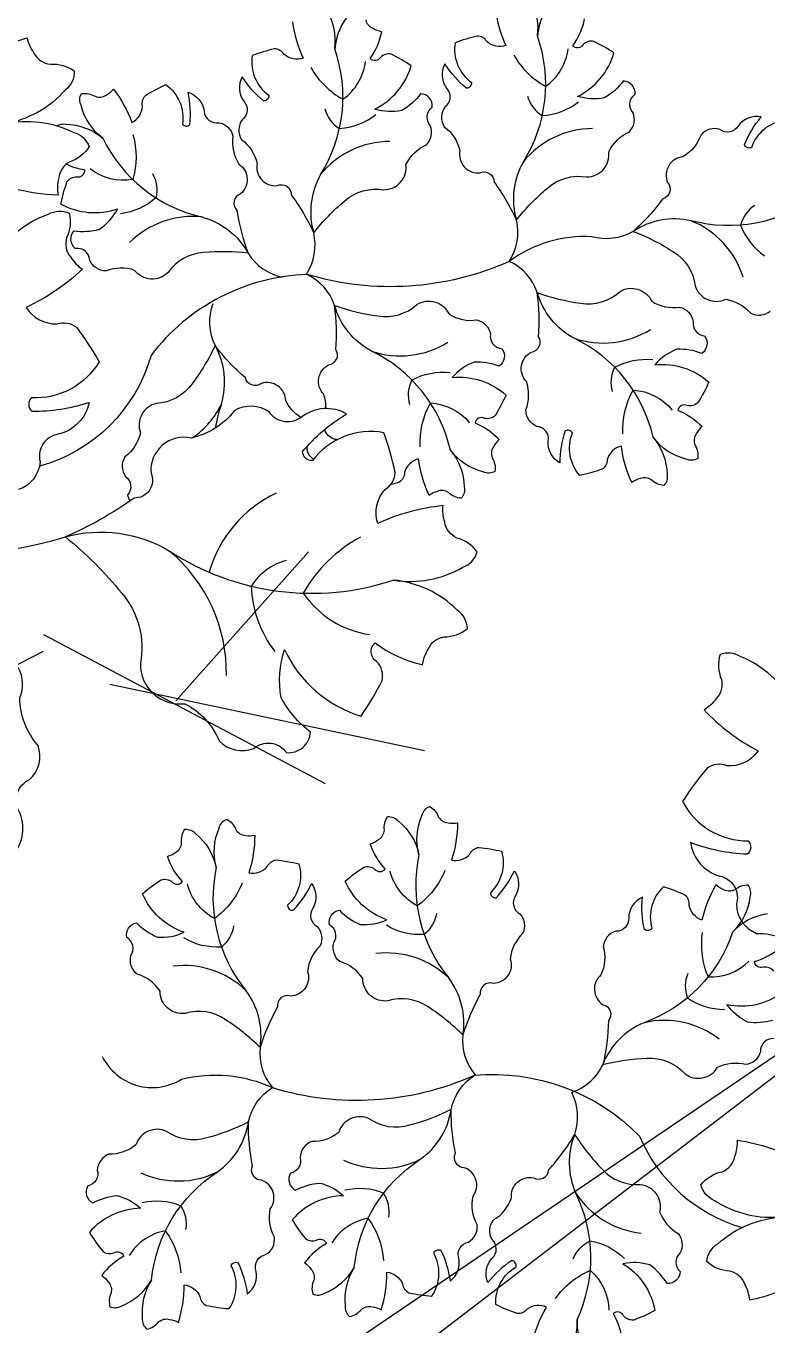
# Model space of a CAD drawing. Header units: millimetres. Extents: x 228.39 to 232.01, y 86.87 to 92.76.
# Drawn here: x 230.507 to 230.6875, y 91.3293 to 91.6456 of the extents above; entities that cross this region are included whole.
import ezdxf

# ---------------------------------------------------------------- set-up
doc = ezdxf.new("R2010")
doc.units = ezdxf.units.MM
for name, color, linetype in [('62', 62, 'Continuous'), ('63', 63, 'Continuous'), ('CauleArvore', 253, 'Continuous')]:
    doc.layers.add(name, color=color, linetype=linetype)

msp = doc.modelspace()

# ---------------------------------------------------------------- linework, layer by layer
at = {"layer": '62'}
for points in [[(230.6258263618002, 91.63861346096216, 0.1413864367129372), (230.6336067266244, 91.63091274931288, 0.210122964771746), (230.6390946389207, 91.64008198998602, 0.210122964771746)], [(230.5764417822841, 91.63549725136144, 0.1413864367129372), (230.5842221471083, 91.62779653971216, 0.210122964771746), (230.5897100594046, 91.6369657803853, 0.210122964771746)], [(230.6291919620062, 91.62854160440905, 0.1876286218963192), (230.6327743700771, 91.62378948754677, 0.1520058651265381), (230.6416112656953, 91.62715553852375)], [(230.57980738249, 91.62542539480833, 0.1876286218963192), (230.583389790561, 91.62067327794605, 0.1520058651265381), (230.5922266861792, 91.62403932892303)], [(230.5330799399113, 91.61917835897806, -0.1413864367129372), (230.5330444029765, 91.60823149760918, -0.210122964771746), (230.5226753065263, 91.61081490518416, -0.210122964771746)], [(230.5257351546439, 91.618325155693, 0.2279428046577942), (230.5498830292655, 91.59912363335306, -0.2043996860364329), (230.5611380945704, 91.59029536984225, 0.2049975904848279), (230.569491727782, 91.58443933652494, 0.2049975904848279)], [(230.5378400130208, 91.60968566372513, -0.1876286218963192), (230.5386783112191, 91.60379384580614, -0.1520058651265381), (230.5300568861276, 91.59990899667926)], [(230.6993083784269, 91.60397137163415, -0.2279428046577928), (230.6690012382495, 91.59820114086038, 0.2043996860364349), (230.6549318389085, 91.59561913895968, -0.2049975904848281), (230.6448132089782, 91.59431927651225, 0.1730102318134612), (230.6247390735394, 91.58830008519409, 0.1730102318134612)], [(230.6845744329138, 91.6019516519988, 0.1876286218963192), (230.6810925322233, 91.59712540813416, 0.1520058651265381), (230.6869186383656, 91.58967708546626)], [(230.6247390735394, 91.58830008519409, -0.1802530025354734), (230.5755257721368, 91.58514274693222, 0.2251438523393833), (230.5374836748069, 91.56542893641748, -0.2626849896690132), (230.510296126307, 91.53842882202437, -0.09065442908466861)], [(230.6597870435737, 91.545468715499, 0.2279428046577942), (230.6405574697483, 91.56959425796767, -0.2043996860364329), (230.6315675696645, 91.5807206422912, 0.2049975904848279), (230.6247390735394, 91.58830008519409, 0.2049975904848279)], [(230.6104024640575, 91.54235250589828, 0.2279428046577942), (230.5911728902322, 91.56647804836695, -0.2043996860364329), (230.5821829901483, 91.57760443269048, 0.2049975904848279), (230.5753544940233, 91.58518387559337, 0.2049975904848279)], [(230.6499266605072, 91.55660160656873, -0.1876286218963192), (230.6504303019501, 91.56253141327358, -0.1520058651265381), (230.6597031276766, 91.5643849845275)], [(230.6005420809911, 91.55348539696801, -0.1876286218963192), (230.601045722434, 91.55941520367286, -0.1520058651265381), (230.6103185481604, 91.56126877492679)], [(230.6524378975885, 91.54628350366683, -0.1413864367129372), (230.6549261935074, 91.55694387045803, -0.210122964771746), (230.6644524083251, 91.55210203329216, -0.210122964771746)], [(230.6030533180724, 91.54316729406611, -0.1413864367129372), (230.6055416139913, 91.55382766085732, -0.210122964771746), (230.615067828809, 91.54898582369144, -0.210122964771746)], [(230.5166386335173, 91.52123681106147, -0.2043996860364353), (230.5419480245565, 91.51778642405719, 0.2279428046577944), (230.5965833706011, 91.51070730856094, 0.2279428046577944)], [(230.5704593947867, 91.51548164850665, 0.1876286218963192), (230.5618650869882, 91.50923085789894, 0.152005865126538), (230.5676045774769, 91.49334999462666)], [(230.6090693414805, 91.43998941481959, -0.1413864367129372), (230.6023102005444, 91.43137843052571, -0.210122964771746), (230.5957215093789, 91.43979159310706, -0.210122964771746)], [(230.5596817190929, 91.43692180807044, -0.1413864367129372), (230.5529225781569, 91.42831082377657, -0.210122964771746), (230.5463338869914, 91.4367239863579, -0.210122964771746)], [(230.6069862325394, 91.42957643175458, -0.1876286218963192), (230.6040245051045, 91.42441460718753, -0.1520058651265381), (230.5948367834012, 91.42665219366594)], [(230.5575986101519, 91.42650882500543, -0.1876286218963192), (230.5546368827169, 91.42134700043837, -0.1520058651265381), (230.5454491610136, 91.42358458691679)], [(230.6791548875742, 91.4249907109807, -0.2279428046577942), (230.6575904812392, 91.40292728676026, 0.2043996860364329), (230.6475244061753, 91.39276417382959, -0.2049975904848279), (230.6399663961098, 91.38591196266107, -0.2049975904848279)], [(230.6717610393746, 91.42492117486286, 0.1413864367129372), (230.6731616441809, 91.4140642258034, 0.210122964771746), (230.6831275571541, 91.41792074424686, 0.210122964771746)], [(230.6682221106589, 91.41490890525414, 0.1876286218963192), (230.6681252143773, 91.40895853775538, 0.1520058651265381), (230.6771638550915, 91.40617932970527)], [(230.5256053294877, 91.3947159960006, 0.442149186598303), (230.5448970748843, 91.3891601697363, -0.1709273865300307), (230.5670358441011, 91.38713692258995, 0.1802530025354734), (230.6162586555872, 91.39014235920367, -0.2251438523393833), (230.6564624978818, 91.37532728043162, 0.2256520569911392), (230.6814836179143, 91.35308005105597, 0.09065442908466861)], [(230.5869913081056, 91.3433362619677, -0.2279428046577942), (230.6030616712793, 91.36967182226888, 0.2043996860364329), (230.6105936362397, 91.38183258850577, -0.2049975904848279), (230.6164234664886, 91.3902045293391, -0.2049975904848279)], [(230.537603685718, 91.34026865521855, -0.2279428046577942), (230.5536740488917, 91.36660421551973, 0.2043996860364329), (230.5612060138521, 91.37876498175662, -0.2049975904848279), (230.5670358441011, 91.38713692258995, -0.2049975904848279)], [(230.5953861472177, 91.35561205497952, 0.1876286218963192), (230.5941468444213, 91.3614327414372, 0.1520058651265381), (230.5847152403944, 91.36211528727816)], [(230.5459985248301, 91.35254444823036, 0.1876286218963192), (230.5447592220338, 91.35836513468804, 0.1520058651265381), (230.5353276180068, 91.359047680529)], [(230.59418144303, 91.34506130870292, 0.1413864367129372), (230.5903829649088, 91.35532808037985, 0.210122964771746), (230.5815350340538, 91.34933589584664, 0.210122964771746)], [(230.5447938206424, 91.34199370195377, 0.1413864367129372), (230.5409953425212, 91.3522604736307, 0.210122964771746), (230.5321474116663, 91.34626828909748, 0.210122964771746)], [(230.6403385721185, 91.3454265385007, -0.1876286218963192), (230.6443819293316, 91.34979317618965, -0.1520058651265381), (230.652834341412, 91.34555315810371)], [(230.6359744672316, 91.3357454152338, -0.1413864367129372), (230.6444917227706, 91.34262228914473, -0.210122964771746), (230.6490270207779, 91.33294637947799, -0.210122964771746)]]:
    msp.add_lwpolyline(points, format="xyb", dxfattribs=at)
for centre, radius, start, end in [((230.5980159109803, 91.63146129164477), 0.03559504258891227, 327.917719804394, 19.28079057527238), ((230.5486313314641, 91.62834508204405), 0.03559504258891227, 327.917719804394, 19.28079057527238), ((230.6450388300995, 91.59897170625983), 0.02165418735251583, 90.01600102915677, 141.1485100938255), ((230.5956542505833, 91.59585549665911), 0.02165418735251583, 90.01600102915677, 141.1485100938255), ((230.5945933438203, 91.60035756419245), 0.01822652723244424, 150.1145442863874, 196.3230004717689), ((230.6439779233364, 91.60347377379317), 0.01822652723244424, 150.1145442863874, 196.3230004717689), ((230.547604623709, 91.577589643987), 0.02165418735251583, 83.96028596669156, 135.092795031362), ((230.6138701122552, 91.59536659419086), 0.01296417636406003, 326.9698917134426, 13.30986666352196), ((230.661004817273, 91.57807749602493), 0.02165418735251583, 17.19637734170586, 68.32888640637657), ((230.5644855327391, 91.59225038459016), 0.01296417636406003, 326.9698917134426, 13.30986666352196), ((230.5647071152114, 91.57353793211516), 0.01296417636406003, 159.9223847756048, 206.262359725683), ((230.6476045987299, 91.59006965303135), 0.02165418735251583, 251.0077929045287, 302.140301969199), ((230.5982200192138, 91.58695344343064), 0.02165418735251583, 251.0077929045287, 302.140301969199), ((230.5371825279638, 91.55888857219571), 0.01822652723244424, 343.0670373485498, 29.2754935339308), ((230.5351395073845, 91.56303829533677), 0.02165418735251583, 305.4219098812204, 334.101003155987), ((230.5882483026354, 91.5419152286092), 0.03559504258891227, 160.8702128665557, 170.6487373789969), ((230.4862965069189, 91.62172157627464), 0.1049658643867444, 227.0304562442677, 286.8020835885392), ((230.5810505957097, 91.50426758693537), 0.03055347511947142, 115.3011106397776, 164.1678200306802), ((230.6052150912637, 91.49011655992773), 0.03525592437372765, 118.2178321216569, 150.4078539412012), ((230.5171788042142, 91.48809274168113), 0.03866819170092113, 359.0340486382894, 50.16655770295989), ((230.5941218427889, 91.52091440876858), 0.02370610377805731, 214.3839131457492, 261.8500201023937), ((230.6375546838921, 91.43636174773972), 0.03559504258891227, 167.8840744680207, 219.247145238899), ((230.5881670615046, 91.43329414099058), 0.03559504258891227, 167.8840744680207, 219.247145238899), ((230.5949512071144, 91.3982609361024), 0.02165418735251583, 46.01635494946892, 97.14886401413742), ((230.5455635847268, 91.39519332935326), 0.02165418735251583, 46.01635494946892, 97.14886401413742), ((230.5954423100666, 91.40286017007395), 0.01822652723244424, 350.8418645715245, 37.05032075690503), ((230.5460546876791, 91.3997925633248), 0.01822652723244424, 350.8418645715245, 37.05032075690503), ((230.6625369186243, 91.38184562204675), 0.02165418735251583, 52.07207001193242, 103.2045790766025), ((230.6263261869977, 91.39857148788556), 0.01296417636406003, 173.8549983797717, 220.1949733298514), ((230.5769385646101, 91.39550388113642), 0.01296417636406003, 173.8549983797717, 220.1949733298514), ((230.6284402421367, 91.37997751716144), 0.01296417636406003, 340.90250531761, 27.24248026768961), ((230.6575770389628, 91.36887554797023), 0.01822652723244424, 157.8893715093624, 204.0978276947425), ((230.5935157806467, 91.3891083806558), 0.02165418735251583, 245.0245630740939, 296.1570721387649), ((230.5441281582591, 91.38604077390664), 0.02165418735251583, 245.0245630740939, 296.1570721387649), ((230.6090270152492, 91.34566557311615), 0.03559504258891227, 334.9315814058618, 26.29465217672758), ((230.6590865328621, 91.37324768284952), 0.02165418735251583, 213.0638618873061, 264.1963709519746)]:
    msp.add_arc(centre, radius, start, end, dxfattribs=at)
at = {"layer": '63'}
for points in [[(230.6355581062532, 91.65195823484443, 0.172045804718615), (230.6316144884744, 91.64321470167232, 0.1720458047186181), (230.6297062331699, 91.65261470460902, 0.2361518438993874)], [(230.5861735267371, 91.64884202524372, 0.172045804718615), (230.5822299089583, 91.64009849207162, 0.1720458047186181), (230.5803216536538, 91.6494984950083, 0.2361518438993874)], [(230.6213470018638, 91.64978955136775, 0.08115707204633878), (230.6239254851612, 91.64090296373448, -0.2683901017028241), (230.6192694407444, 91.64183658811446, 0.2633611240475965), (230.6169314684333, 91.64317211319815, 0.03433418913963283), (230.6115406319061, 91.64153549992356, 0.2816703646801006), (230.61552026454, 91.63186959687556, -0.447648090788793), (230.6143010870825, 91.63049447067115, -0.08047336285184804), (230.6090629133745, 91.63638799485152, 0.299054732626132), (230.6095498513231, 91.63033945715574, -0.4445358973400594), (230.6090316289821, 91.62586933998304, 0.3028472262875131), (230.6089067422197, 91.6210743161207, -0.1775881189196616), (230.612719403392, 91.6152772539572, 0.5077713489282268), (230.6175873623354, 91.60987123144443, -0.5541101838924969), (230.6210359174209, 91.60761763320802, -0.05360560279891149), (230.6264860610212, 91.59835117213963, -0.05303807838268959), (230.634042734754, 91.60615851367636, -0.2299676780149515), (230.6435944113018, 91.60885968212195, 0.453009155801419), (230.6489564186529, 91.61500291952103, -0.1775881189196565), (230.6539587881548, 91.6198111015381, 0.3028472262875298), (230.6548994575276, 91.62451460998126, -0.4445358973400413), (230.6553845774046, 91.62898844062595, 0.4200628682774436), (230.6525424870593, 91.63224196548552, -0.1027662192553072), (230.6479253907955, 91.62814239589258, -0.1249756271620583), (230.641351708006, 91.62848578305511, 0.2129696122085104), (230.650234529066, 91.63907959873775, 0.03433418913963267), (230.6453403200649, 91.64187000009362, 0.263361124047625), (230.6427645439079, 91.64108570489037, -0.4961733732722903), (230.6402100790141, 91.64081583058709, 0.105188829234163), (230.6430835770309, 91.64735111769365, -0.1018354407082667)], [(230.497209704499, 91.6459582759215, -0.263361124047625), (230.4961959091528, 91.64125827400346, 0.4961733732722903), (230.4960943910872, 91.6366724668528, -0.105188829234163), (230.5072982143532, 91.64275494701644, 0.1018354407082667), (230.5089440283284, 91.63904311126507, 0.2548810045278109), (230.5129618807444, 91.63633745700305, -0.1744881383592944), (230.5187766355756, 91.63467401993731, -0.2361518438993939), (230.5166125630414, 91.6300460779134, -0.172045804718615), (230.5016377193517, 91.62173186322433, -0.1720458047186181), (230.5186484077068, 91.61972971659846, -0.2361518438993874), (230.5224083465141, 91.61627082696805, -0.174488138359288), (230.5176614310644, 91.61252313563445, 0.2548810045278096), (230.5149726346797, 91.60849398224643, 0.1018354407082642), (230.514860287209, 91.60443518854241, -0.05521114289692754), (230.5037024635487, 91.60609445867149, 0.2683901017028241)], [(230.5719624223477, 91.64667334176703, 0.08115707204633878), (230.5745409056451, 91.63778675413376, -0.2683901017028241), (230.5698848612283, 91.63872037851374, 0.2633611240475965), (230.5675468889171, 91.64005590359743, 0.03433418913963283), (230.56215605239, 91.63841929032284, 0.2816703646801006), (230.5661356850238, 91.62875338727484, -0.447648090788793), (230.5649165075663, 91.62737826107045, -0.08047336285184804), (230.5596783338583, 91.6332717852508, 0.299054732626132), (230.5601652718069, 91.62722324755502, -0.4445358973400594), (230.559647049466, 91.62275313038234, 0.3028472262875131), (230.5595221627036, 91.61795810651999, -0.1775881189196616), (230.5633348238759, 91.61216104435648, 0.5077713489282268), (230.5682027828192, 91.60675502184371, -0.5541101838924969), (230.5716513379048, 91.60450142360732, -0.05360560279891149), (230.5771014815051, 91.59523496253891, -0.05303807838268959), (230.5846581552378, 91.60304230407564, -0.2299676780149515), (230.5942098317856, 91.60574347252123, 0.453009155801419), (230.5995718391368, 91.61188670992033, -0.1775881189196565), (230.6045742086387, 91.6166948919374, 0.3028472262875298), (230.6055148780115, 91.62139840038054, -0.4445358973400413), (230.6059999978884, 91.62587223102524, 0.4200628682774436), (230.6031579075432, 91.6291257558848, -0.1027662192553072), (230.5985408112793, 91.62502618629186, -0.1249756271620583), (230.5919671284898, 91.62536957345439, 0.2129696122085104), (230.6008499495498, 91.63596338913703, 0.03433418913963267), (230.5959557405487, 91.6387537904929, 0.263361124047625), (230.5933799643917, 91.63796949528967, -0.4961733732722903), (230.590825499498, 91.63769962098637, 0.105188829234163), (230.5936989975147, 91.64423490809294, -0.1018354407082667), (230.5915510232355, 91.64498079709685, -0.2548810045278109), (230.5898542754006, 91.64709722428738, 0.1744881383592944)], [(230.5145305385855, 91.62133436212618, -0.1823380578218932), (230.5167575555546, 91.62170216740583, -0.172045804718615), (230.5257351546439, 91.618325155693, -0.1720458047186181), (230.520422515172, 91.62631122827958, -0.2361518438993874), (230.5205356259135, 91.6291699863198, -0.174488138359288), (230.5238561255659, 91.62850270284343, 0.2548810045278096), (230.5265505906468, 91.62881587243939, 0.1018354407082642), (230.5283236245281, 91.63023942249696, -0.08115707204633878), (230.5327995138582, 91.6221408775299, 0.2683901017028241), (230.5354241523792, 91.62609836116573, -0.2633611240475965), (230.5361280559707, 91.62869725737578, -0.03433418913963283), (230.541092163669, 91.63136132498619, -0.2816703646801006), (230.545131278494, 91.62172012645777, 0.447648090788793), (230.5469659342893, 91.6216133375819, 0.08047336285184804)], [(230.5469659342893, 91.6216133375819, 0.08047336285184804), (230.5464875859586, 91.62948374252281, -0.299054732626132), (230.5504289988724, 91.62486993920388, 0.4445358973400594), (230.5539615873742, 91.62208223039389, -0.3028472262875131), (230.5574467538075, 91.6187865566424, 0.1775881189196616), (230.5588628375405, 91.61199413278905, -0.5077713489282268), (230.5592571000103, 91.60473006638055, 0.5541101838924969), (230.5584197956582, 91.60069643791337, 0.05360560279891149), (230.5611380945704, 91.59029536984225, 0.05303807838268959), (230.5502737782041, 91.59045198933966, 0.2299676780149515), (230.5416189221388, 91.58559150558447, -0.453009155801419), (230.5334824512747, 91.586128469693, 0.1775881189196565), (230.5265456170081, 91.58597798613822, -0.3028472262875298), (230.5225495354744, 91.58863113199175, 0.4445358973400413), (230.5190376786584, 91.59144491301312, -0.4200628682774436), (230.5187385665352, 91.59575460366096, 0.1027662192553072), (230.5249014740829, 91.59613225338694, 0.1249756271620583), (230.5292976629568, 91.60103171698465, -0.2129696122085104), (230.515523328537, 91.60221541964702, -0.03433418913963267), (230.5170006244691, 91.60765207470338, -0.263361124047625), (230.519374144029, 91.60892335227969, 0.4961733732722903), (230.5213681823336, 91.61054259107392, -0.07000139340616839), (230.5168007552164, 91.61195256187187, 0.1018354407082667)], [(230.6917746705038, 91.62265352035871, 0.2816703646801006), (230.6837155713337, 91.61599633790665, -0.447648090788793), (230.6820416821546, 91.61675492921106, -0.08047336285184804), (230.6861249786313, 91.62350020762953, 0.299054732626132), (230.6804901613407, 91.6212483748372, -0.4445358973400594), (230.6760664296926, 91.6204230868643, 0.3028472262875131), (230.6714484726243, 91.61912604289465, -0.1775881189196616), (230.6670362648822, 91.6137711630843, 0.5077713489282268), (230.6633093631941, 91.60752357895205, -0.5541101838924969), (230.6621749585838, 91.60356323005713, -0.05360560279891149), (230.6549318389085, 91.59561913895968, -0.05303807838268959), (230.6646229103538, 91.59070578633472, -0.2299676780149515), (230.6700249338987, 91.58237818299006, 0.453009155801419), (230.6774778917975, 91.57907002532536, -0.1775881189196565), (230.6835491349045, 91.57571110852408, 0.3028472262875298), (230.6883206265719, 91.57620173853904, -0.4445358973400413)], [(230.4991389663235, 91.58904714201371, -0.1720458047186181), (230.5124681804423, 91.59980372885185, -0.2361518438993757), (230.5175700789471, 91.60007147678606, -0.1744881383592802), (230.5169281479922, 91.59405763265207, 0.2548810045278265), (230.5179269467635, 91.5893177904567, 0.1018354407082649), (230.5207490584283, 91.58639852444671, -0.08115707204633917), (230.5070826106195, 91.57711137127109, 0.2683901017028146), (230.5145501526035, 91.57309341245646, -0.263361124047613), (230.519286872168, 91.57226801146251, -0.034334189139631), (230.5248382123359, 91.56387794888842, -0.2816703646801013), (230.5083570328909, 91.55511443586937, 0.4476480907887236), (230.5084680545876, 91.55183459816323, 0.08047336285184782), (230.5223844860121, 91.55397604108673, -0.2990547326261498), (230.5148268259045, 91.54621082374899, 0.4445358973400735), (230.5104492120848, 91.53947207001585, -0.302847226287535), (230.5051605743085, 91.53273432700881, 0.1775881189196651)], [(230.5800816482281, 91.55247486417116, 0.08789902130899625), (230.579536728637, 91.55594778456602, -0.5077713489282268), (230.5807806878707, 91.56311539707696, 0.5541101838924969), (230.58250079795, 91.56685871893117, 0.05360560279891149), (230.5821829901483, 91.57760443269048, 0.05303807838268959), (230.5927357723735, 91.57501663689435, 0.2299676780149515), (230.6022598602108, 91.57781352565028, -0.453009155801419), (230.6100689519457, 91.57546649031785, 0.1775881189196565), (230.6168630169722, 91.57405830163796, -0.3028472262875298), (230.6201627389285, 91.57057696776218, 0.4445358973400413), (230.6229545514, 91.5670476214974, -0.4200628682774436), (230.6222800656713, 91.56278054163592, 0.1027662192553072), (230.6161893180403, 91.56379387378902, 0.1249756271620583), (230.6108068038631, 91.56000444622109, -0.2129696122085104), (230.6239653487861, 91.55576343971175, -0.03433418913963267), (230.6213070522183, 91.55079623920939, -0.263361124047625), (230.6187089758341, 91.55008931567825, 0.4961733732722903), (230.6164027321808, 91.54895822627219, -0.105188829234163), (230.6223137145177, 91.54495482069314, 0.1018354407082667), (230.6208922260263, 91.5431801335716, 0.2548810045278109), (230.6205821881261, 91.5404853063474, -0.1744881383592944), (230.6212533302081, 91.53716558444859, -0.2361518438993939), (230.6183947055548, 91.53704915135935, -0.172045804718615), (230.6104024640575, 91.54235250589828, -0.1720458047186181), (230.6137899071785, 91.53337883760604, -0.2361518438993874), (230.6130389035786, 91.53061817008434, -0.174488138359288), (230.6099524568648, 91.53201274237092, 0.2548810045278096), (230.6072563542872, 91.53231148667506, 0.1018354407082642), (230.605209354151, 91.53132157033889, -0.08115707204633878), (230.6026625810145, 91.54021729754189, 0.2683901017028241), (230.5992176805894, 91.53694880168688, -0.2633611240475965), (230.5979491623557, 91.53457380626209, -0.01359188383691224), (230.5958217127992, 91.53389714532038, -0.2816703646801006)], [(230.5740025358831, 91.55028335079271, -0.140065914486193), (230.5702913822446, 91.55439179765096, 0.5077713489282268), (230.5643355599251, 91.55856915138041, -0.5541101838924969), (230.5604696205777, 91.55999243987965, -0.05360560279891149), (230.5530811359914, 91.56780151546596, -0.05303807838268959), (230.5474666939323, 91.55849904589384, -0.2299676780149515), (230.538763496072, 91.55372566314679, 0.453009155801419), (230.5349148824289, 91.54653687593327, -0.1775881189196565), (230.5311175126793, 91.54072978561817, 0.3028472262875298), (230.5312550363135, 91.53593510754827, -0.4445358973400413), (230.5317850378673, 91.53146637167721, 0.132420092724567), (230.5324155701449, 91.53002359237671, -0.1027662192553072)], [(230.5828397044068, 91.54486610415066, 0.06645151050785239), (230.5820520953866, 91.5450177847219, -0.1966975875028096), (230.5797330782907, 91.54732952304472, 0.1775881189196616)], [(230.5770858498096, 91.54013255148962, 0.01988486331478412), (230.576756377571, 91.54042326655636, -0.2768544380593153), (230.5755220972879, 91.54328600764649, 0.3028472262875131)], [(230.4969640638877, 91.45605232294594, -0.08047336285184804), (230.5038618135323, 91.44377739356818, 0.299054732626132), (230.5053126972041, 91.45451572505749, -0.4445358973400594), (230.5079169984291, 91.46211782475172, 0.3028472262875131), (230.5099586039453, 91.47043640138915, -0.1775881189196616), (230.5055113168605, 91.48200085868206, 0.5077713489282268), (230.4990740826969, 91.49328441860318, -0.5541101838924969), (230.4939143667833, 91.49852796675468, -0.05360560279891149), (230.4879296270171, 91.516768417174, -0.05303807838268959), (230.4717757904311, 91.50602068703502, -0.2180849490682808), (230.4549397755798, 91.50460995509498, 0.453009155801419)], [(230.7218546645676, 91.4943143934638, 0.02359304653415248), (230.7150081581923, 91.49332689685292, 0.2633611240475967), (230.7121550661973, 91.48945679800393, -0.4961733732722993), (230.7087839411714, 91.48634625959383, 0.1051888292341508), (230.7059308439381, 91.49877131721529, -0.1018354407082692), (230.7020587886454, 91.49754918134055, -0.2548810045278139), (230.6973715627146, 91.49877131721529, 0.1744881383592873), (230.6922767514648, 91.50203035003922, 0.2361518438993992), (230.6902388248696, 91.49734549011578, 0.1720458047186156), (230.6939139149106, 91.48061629938161, 0.1720458047186174), (230.681156813344, 91.49204558059476, 0.2361518438993921), (230.6760754954645, 91.49257592568773, 0.1744881383592826)], [(230.6760754954645, 91.49257592568773, 0.1744881383592826), (230.6764066183373, 91.48653698917026, -0.2548810045278165), (230.675164854498, 91.48185492492573, -0.1018354407082663), (230.672196034009, 91.47908499113777, 0.08115707204633889), (230.6853656560023, 91.46910580948939, -0.268390101702822), (230.6777009524677, 91.46547806969092, 0.2633611240476109), (230.6729279870301, 91.4648978973328, 0.034334189139633), (230.6669515992955, 91.45680510317369, 0.2816703646800977), (230.6829592004527, 91.44720379380863, -0.4476480907887908), (230.6826792827263, 91.44393403735559, -0.0804733628518486), (230.6688917178227, 91.44678989019116, 0.2990547326261485), (230.6760391121091, 91.43864546992212, -0.4445358973400563), (230.6800635908155, 91.43169004931853, 0.3028472262875256), (230.6849979347469, 91.42468868371436, -0.1775881189196615), (230.6966407919012, 91.42045088803977, 0.5077713489282397), (230.7093782239194, 91.41789852957162, -0.5541101838924329), (230.7167209389964, 91.41834797459121, -0.0536056027989116), (230.7344088890821, 91.4108869047395, -0.05303807838268965), (230.7369073072325, 91.43012795581095, -0.229967678014949), (230.7477083077106, 91.44418253175667, 0.4530091558014059), (230.7488377134818, 91.45869968313822, -0.1775881189196614), (230.750875640077, 91.47092105335952, 0.3028472262875249), (230.7472073774439, 91.47866125488214, -0.2706667237805238), (230.7431422827953, 91.48230588852923, 0.420062868277418)], [(230.687641186735, 91.42946108233774, 0.172045804718615), (230.6791548875742, 91.4249907109807, 0.1720458047186181), (230.6834299811151, 91.4335770413222, 0.2361518438993874), (230.6829611955176, 91.43639936866607, 0.174488138359288), (230.6797498512274, 91.43532314702098, -0.2548810045278096), (230.6770373661998, 91.43529780450686, -0.1018354407082642), (230.6751006252496, 91.43648909725097, 0.08115707204633878), (230.6716697760776, 91.42789553629885, -0.2683901017028241), (230.6685720359302, 91.43149475983631, 0.2633611240475965), (230.6675494819857, 91.43398556797975, 0.03433418913963283), (230.6622918617933, 91.43600968541352, 0.2816703646801006), (230.6594867837118, 91.42593999353191, -0.447648090788793), (230.6576797732856, 91.42560521140807, -0.08047336285184804), (230.6571727514947, 91.43347382119397, 0.299054732626132), (230.6538375714199, 91.42840445331511, -0.4445358973400594), (230.6506802640815, 91.42519791120507, 0.3028472262875131), (230.6476333643486, 91.42149328537216, -0.1775881189196616), (230.6470755221621, 91.41457728023643, 0.5077713489282268), (230.6475903477514, 91.40732076190497, -0.5541101838924969), (230.6489242075089, 91.40342306318179, -0.05360560279891149), (230.6475244061753, 91.39276417382959, -0.05303807838268959), (230.6582843527941, 91.39427462029879, -0.2299676780149515), (230.6674778492902, 91.39053156566091, 0.453009155801419), (230.6754838127232, 91.3920791567192, -0.1775881189196565), (230.6823852488645, 91.39279504367308, 0.3028472262875298), (230.6860192133311, 91.39592588266594, -0.4445358973400413), (230.6891526990177, 91.39915570764326, 0.4200628682774436)], [(230.6891524112059, 91.41549038485897, 0.263361124047625), (230.6866388657051, 91.41645569869, -0.4961733732722903), (230.6844584388295, 91.4178135873722, 0.105188829234163), (230.6907429992721, 91.42120051348017, -0.1018354407082667)], [(230.6889119500746, 91.40346905222592, -0.1027662192553072), (230.6827500640852, 91.40307508546148, -0.1249756271620583), (230.6777771186774, 91.40738797708208, 0.2129696122085104), (230.6912962573325, 91.41028043809743, 0.03433418913963267)], [(230.6303909274336, 91.32507800010556, -0.08115707204633878), (230.6338524034765, 91.33365927037767, 0.2683901017028241), (230.6291259451606, 91.33319992749762, -0.2633611240475965), (230.6266652143366, 91.33210697480486, -0.03433418913963283), (230.6214668960473, 91.3342788653261, -0.2816703646801006), (230.6264009663884, 91.3434941845014, 0.447648090788793), (230.6253266734253, 91.34498524465457, 0.08047336285184804), (230.619520889639, 91.33964998780169, -0.299054732626132), (230.6206152888479, 91.34561858958054, 0.4445358973400594), (230.6205504813216, 91.35011817866365, -0.3028472262875131), (230.6209097684161, 91.35490135368946, 0.1775881189196616), (230.6252875788356, 91.36028439101733, -0.5077713489282268), (230.6306758746404, 91.3651719642395, 0.5541101838924969), (230.6343341068957, 91.36706631741562, 0.05360560279891149), (230.640690911968, 91.37573594227884, 0.05303807838268959), (230.6474217618234, 91.36720637253595, 0.2299676780149515), (230.6566523589734, 91.36355576818872, -0.453009155801419), (230.6613675404488, 91.35690313320477, 0.1775881189196565), (230.6658595462715, 91.35161501457608, -0.3028472262875298), (230.6663211118905, 91.34684062375388, 0.4445358973400413), (230.6663526112204, 91.34234067822926, -0.4200628682774436), (230.6631969181866, 91.33939033875407, 0.1027662192553072), (230.6590167641568, 91.34393460558648, 0.1249756271620583), (230.6524419630043, 91.3442558686632, -0.2129696122085104), (230.6602112080154, 91.33282029816327, -0.03433418913963267), (230.6550605590406, 91.33053766008159, -0.263361124047625), (230.6525770023648, 91.33157770239549, 0.4961733732722903), (230.6500627733593, 91.33210379700735, -0.105188829234163), (230.6522625957912, 91.32531205572212, 0.1018354407082667)], [(230.6951608086646, 91.34012364242626, -0.1051888292341653), (230.6833209602749, 91.33539709920447, 0.1018354407082685), (230.6821218207001, 91.33927633786254, 0.2548810045278082), (230.6784490088427, 91.342434526597, -0.1744881383592801), (230.6728694655859, 91.34476842755126, -0.2361518438994192), (230.675561360099, 91.34911063450629, -0.1720458047186142), (230.6914079390084, 91.35561125342264, -0.1720458047186181), (230.6747494472249, 91.35959456372044, -0.2361518438993757), (230.6714211071154, 91.36347054223238, -0.1744881383592802), (230.6765747865743, 91.36663566223865, 0.2548810045278265), (230.6797175591215, 91.37032167414029, 0.1018354407082649), (230.6803051386799, 91.37433928270117, -0.08115707204633917), (230.6960061679497, 91.36919140064296, 0.2683901017028146)], [(230.6443108975901, 91.32148730284314, -0.172045804718615), (230.6412690931002, 91.33058394612304, -0.1720458047186181), (230.6384226550144, 91.3214242909035, -0.2361518438993874)]]:
    msp.add_lwpolyline(points, format="xyb", dxfattribs=at)
for points in [[(230.6383594314065, 91.5470229295431, 0.08047336285184804), (230.6370615119903, 91.53924555876318, -0.299054732626132), (230.6342545354738, 91.54462541003055, 0.4445358973400594), (230.6314366749028, 91.54813399432263, -0.3028472262875131), (230.6287788866293, 91.55212698969419, 0.1775881189196616), (230.6289213081531, 91.55906399416673, -0.5077713489282268), (230.6301652673868, 91.56623160667768, 0.5541101838924969), (230.6318853774662, 91.56997492853188, 0.05360560279891149), (230.6315675696645, 91.5807206422912, 0.05303807838268959), (230.6421203518896, 91.57813284649507, 0.2299676780149515), (230.6516444397269, 91.580929735251, -0.453009155801419), (230.6594535314618, 91.57858269991857, 0.1775881189196565), (230.6662475964883, 91.57717451123868, -0.3028472262875298), (230.6695473184447, 91.5736931773629, 0.4445358973400413), (230.6723391309161, 91.57016383109811, -0.4200628682774436), (230.6716646451874, 91.56589675123664, 0.1027662192553072), (230.6655738975564, 91.56691008338974, 0.1249756271620583), (230.6601913833793, 91.5631206558218, -0.2129696122085104), (230.6733499283022, 91.55887964931247, -0.03433418913963267), (230.6706916317345, 91.55391244881011, -0.263361124047625), (230.6680935553503, 91.55320552527897, 0.4961733732722903), (230.665787311697, 91.55207443587291, -0.105188829234163), (230.6716982940339, 91.54807103029385, 0.1018354407082667), (230.6702768055425, 91.54629634317232, 0.2548810045278109), (230.6699667676423, 91.54360151594813, -0.1744881383592944), (230.6706379097242, 91.5402817940493, -0.2361518438993939), (230.667779285071, 91.54016536096007, -0.172045804718615), (230.6597870435737, 91.545468715499, -0.1720458047186181), (230.6631744866946, 91.53649504720676, -0.2361518438993874), (230.6624234830947, 91.53373437968506, -0.174488138359288), (230.6593370363809, 91.53512895197163, 0.2548810045278096), (230.6566409338034, 91.53542769627578, 0.1018354407082642), (230.6545939336671, 91.53443777993961, -0.08115707204633878), (230.6520471605307, 91.5433335071426, 0.2683901017028241), (230.6486022601055, 91.5400650112876, -0.2633611240475965), (230.6473337418718, 91.53769001586281, -0.03433418913963283), (230.6418988073878, 91.53620640249437, -0.2816703646801006), (230.6401234706886, 91.54650763238396, 0.447648090788793)], [(230.6169487079242, 91.51752602584733, 0.1744881383592826), (230.6119650091319, 91.5209525609729, -0.2548810045278165), (230.6090163914811, 91.52479565308361, -0.1018354407082663), (230.6086366613288, 91.52883820590299, 0.08115707204633889), (230.5926911769757, 91.52450640044064, -0.268390101702822), (230.5945006056563, 91.53279097310123, 0.2633611240476109), (230.5969566697048, 91.53692443997824, 0.034334189139633), (230.5941995488782, 91.54659960470056, 0.2816703646800977), (230.5768197553964, 91.53978996338401, -0.4476480907887908), (230.5744018435243, 91.54200882871898, -0.0804733628518486), (230.5850847501036, 91.5511809794159, 0.2990547326261485), (230.5742704745567, 91.55049667612086, -0.4445358973400563), (230.5663051536855, 91.55155873452364, 0.3028472262875256), (230.5577476904057, 91.5519284541086, -0.1775881189196615), (230.54728063654, 91.54529853568792, 0.5077713489282397), (230.5374794703473, 91.5367724668732, -0.5541101838924329), (230.5333502439796, 91.53068420315257, -0.0536056027989116), (230.5166386335173, 91.52123681106147, -0.05303807838268965), (230.5303470134351, 91.5075058074705, -0.229967678014949), (230.534877513887, 91.49036908427146, 0.4530091558014059), (230.5456818782022, 91.48060747818569, -0.1775881189196614), (230.5541135710189, 91.47152884441523, 0.3028472262875249), (230.5624826728272, 91.46970538471449, -0.4445358973400437), (230.5704556369463, 91.4687023155318, 0.420062868277418), (230.5763516249382, 91.47367716517653, -0.1027662192553043), (230.5691733352525, 91.48204622666599, -0.1249756271620578), (230.5699876084339, 91.49377271347403, 0.2129696122085104), (230.5886305207288, 91.4775886640409, 0.03433418913963278), (230.5937624241091, 91.48624164591719, 0.2633611240475967), (230.592440928119, 91.49086457219626, -0.4961733732722993), (230.5920372537943, 91.49543370561305, 0.1051888292341508), (230.6036177589483, 91.49010321585162, -0.1018354407082692), (230.6050152416185, 91.49391549475965, -0.2548810045278139), (230.6088459457828, 91.4968801884417, 0.1744881383592873), (230.6145383631653, 91.49892341651562, 0.2361518438993992), (230.6120738447385, 91.50339859318633, 0.1720458047186156), (230.5965833706011, 91.51070730856094, 0.1720458047186174), (230.6134250226275, 91.51382674223564, 0.2361518438993921)], [(230.6215172592535, 91.43337131057574, 0.08047336285184804), (230.6259794612392, 91.43987214471434, -0.299054732626132), (230.6262507284124, 91.43381010455086, 0.4445358973400594), (230.6273224387289, 91.42943952805228, -0.3028472262875131), (230.628044408808, 91.42469752322853, 0.1775881189196616), (230.6249845568522, 91.41847019467197, -0.5077713489282268), (230.6208288752016, 91.41249923045329, 0.5541101838924969), (230.617688328246, 91.40983310929903, 0.05360560279891149), (230.6134365005245, 91.39995923837512, 0.05303807838268959), (230.6049650647428, 91.4067631104765, 0.2299676780149515), (230.5951510709257, 91.40825185531787, -0.453009155801419), (230.5890647192886, 91.41367834703219, 0.1775881189196565), (230.5835017117712, 91.41782506408344, -0.3028472262875298), (230.5819817434693, 91.42237451975477, 0.4445358973400413), (230.5809424139699, 91.42675290942724, -0.4200628682774436), (230.5833565161701, 91.43033550794087, 0.1027662192553072), (230.5884488773445, 91.4268438168856, 0.1249756271620583), (230.5949283997849, 91.42800442409954, -0.2129696122085104), (230.5847936295679, 91.43740760831294, -0.03433418913963267), (230.5893015891899, 91.44078664982194, -0.263361124047625), (230.5919550731502, 91.44032974211831, 0.4961733732722903), (230.5945232512022, 91.44038058034944, -0.105188829234163), (230.5908570787241, 91.44650643929151, 0.1018354407082667), (230.5928952493953, 91.44751440964107, 0.2548810045278109), (230.5943147769465, 91.44982593701477, -0.1744881383592944), (230.5951089987491, 91.4531183824445, -0.2361518438993939), (230.5977491640183, 91.45201619420112, -0.172045804718615), (230.6027525231946, 91.44383280306606, -0.1720458047186181), (230.6034734639235, 91.45339741168233, -0.2361518438993874), (230.6053204863612, 91.45558231435453, -0.174488138359288), (230.6075287691081, 91.45301434385446, 0.2548810045278096), (230.6098462237753, 91.45160451367562, 0.1018354407082642), (230.6121197878425, 91.45163692267262, -0.08115707204633878), (230.6106698170483, 91.44249812622152, 0.2683901017028241), (230.6151730580076, 91.44400518459985, -0.2633611240475965), (230.61732620083, 91.44562188425144, -0.03433418913963283), (230.6228790686224, 91.44467042182289, -0.2816703646801006), (230.6201360895246, 91.43458363723597, 0.447648090788793)], [(230.5721296368659, 91.43030370382658, 0.08047336285184804), (230.5765918388517, 91.43680453796519, -0.299054732626132), (230.5768631060248, 91.4307424978017, 0.4445358973400594), (230.5779348163413, 91.42637192130314, -0.3028472262875131), (230.5786567864205, 91.42162991647938, 0.1775881189196616), (230.5755969344647, 91.41540258792281, -0.5077713489282268), (230.5714412528141, 91.40943162370414, 0.5541101838924969), (230.5683007058585, 91.40676550254987, 0.05360560279891149), (230.5640488781369, 91.39689163162596, 0.05303807838268959), (230.5555774423553, 91.40369550372735, 0.2299676780149515), (230.5457634485381, 91.40518424856872, -0.453009155801419), (230.5396770969011, 91.41061074028303, 0.1775881189196565), (230.5341140893836, 91.41475745733429, -0.3028472262875298), (230.5325941210818, 91.41930691300561, 0.4445358973400413), (230.5315547915824, 91.42368530267808, -0.4200628682774436), (230.5339688937825, 91.42726790119171, 0.1027662192553072), (230.539061254957, 91.42377621013644, 0.1249756271620583), (230.5455407773973, 91.42493681735039, -0.2129696122085104), (230.5354060071804, 91.43434000156378, -0.03433418913963267), (230.5399139668024, 91.43771904307279, -0.263361124047625), (230.5425674507626, 91.43726213536915, 0.4961733732722903), (230.5451356288147, 91.43731297360029, -0.105188829234163), (230.5414694563366, 91.44343883254236, 0.1018354407082667), (230.5435076270078, 91.44444680289192, 0.2548810045278109), (230.5449271545589, 91.44675833026561, -0.1744881383592944), (230.5457213763616, 91.45005077569536, -0.2361518438993939), (230.5483615416307, 91.44894858745197, -0.172045804718615), (230.5533649008071, 91.4407651963169, -0.1720458047186181), (230.5540858415359, 91.45032980493318, -0.2361518438993874), (230.5559328639736, 91.45251470760537, -0.174488138359288), (230.5581411467206, 91.44994673710531, 0.2548810045278096), (230.5604586013878, 91.44853690692646, 0.1018354407082642), (230.5627321654549, 91.44856931592346, -0.08115707204633878), (230.5612821946607, 91.43943051947237, 0.2683901017028241), (230.5657854356201, 91.44093757785069, -0.2633611240475965), (230.5679385784424, 91.44255427750228, -0.03433418913963283), (230.5734914462348, 91.44160281507374, -0.2816703646801006), (230.5707484671371, 91.43151603048682, 0.447648090788793)], [(230.6080577509397, 91.34755089490523, -0.08047336285184804), (230.6103155665935, 91.33999613749464, 0.299054732626132), (230.612429623467, 91.34568407915737, -0.4445358973400594), (230.6147878728511, 91.34951672338485, 0.3028472262875131), (230.6169268817958, 91.3538100311165, -0.1775881189196616), (230.6159203557213, 91.36067510360002, 0.5077713489282268), (230.6137921308883, 91.36763159429161, -0.5541101838924969), (230.6116185673468, 91.3711311455086, -0.05360560279891149), (230.6105936362397, 91.38183258850577, -0.05303807838268959), (230.6004460191456, 91.37794880593106, -0.2299676780149515), (230.5906474599101, 91.37953596463552, 0.453009155801419), (230.5831920800405, 91.37623326883121, -0.1775881189196565), (230.5766267034288, 91.37398868760327, 0.3028472262875298), (230.5737869565324, 91.37012298092684, -0.4445358973400413), (230.5714571413813, 91.36627298569384, 0.4200628682774436), (230.5726585710897, 91.36212335098725, -0.1027662192553072), (230.5785753706612, 91.36388843783733, -0.1249756271620583), (230.5843884904752, 91.36079993363839, 0.2129696122085104), (230.5718616545323, 91.35495084636251, 0.03433418913963267), (230.5751187266627, 91.3503539884562, 0.263361124047625), (230.5777846865477, 91.34997662964996, -0.4961733732722903), (230.5802139965295, 91.34914201833622, 0.105188829234163), (230.574848494916, 91.34443262762696, -0.1018354407082667), (230.5764802310724, 91.34284909328052, -0.2548810045278109), (230.5771239598552, 91.34021397838323, 0.1744881383592944), (230.5768721102045, 91.33683647088019, 0.2361518438993939), (230.579722935017, 91.33707748843268, 0.172045804718615), (230.5869913081056, 91.3433362619677, 0.1720458047186181), (230.5847495554743, 91.33401016746588, 0.2361518438993874), (230.5858390185392, 91.33136472576312, 0.174488138359288), (230.5887274265537, 91.33313336487868, -0.2548810045278096), (230.5913652154374, 91.33376604732118, -0.1018354407082642), (230.593519698452, 91.33303917260707, 0.08115707204633878), (230.594937066767, 91.34218308221612, -0.2683901017028241), (230.598762729818, 91.33936977343228, 0.2633611240475965), (230.6003175635526, 91.3371715391784, 0.03433418913963283), (230.6058951020708, 91.33637738204656, 0.2816703646801006), (230.6063717567326, 91.34681960201969, -0.447648090788793)], [(230.5586701285522, 91.34448328815608, -0.08047336285184804), (230.5609279442059, 91.33692853074548, 0.299054732626132), (230.5630420010794, 91.34261647240821, -0.4445358973400594), (230.5654002504636, 91.3464491166357, 0.3028472262875131), (230.5675392594082, 91.35074242436734, -0.1775881189196616), (230.5665327333338, 91.35760749685087, 0.5077713489282268), (230.5644045085008, 91.36456398754245, -0.5541101838924969), (230.5622309449593, 91.36806353875944, -0.05360560279891149), (230.5612060138521, 91.37876498175662, -0.05303807838268959), (230.5510583967581, 91.3748811991819, -0.2299676780149515), (230.5412598375225, 91.37646835788638, 0.453009155801419), (230.533804457653, 91.37316566208206, -0.1775881189196565), (230.5272390810412, 91.37092108085412, 0.3028472262875298), (230.5243993341448, 91.36705537417768, -0.4445358973400413), (230.5220695189938, 91.36320537894468, 0.4200628682774436), (230.5232709487022, 91.35905574423809, -0.1027662192553072), (230.5291877482736, 91.36082083108818, -0.1249756271620583), (230.5350008680877, 91.35773232688923, 0.2129696122085104), (230.5224740321448, 91.35188323961336, 0.03433418913963267), (230.5257311042751, 91.34728638170705, 0.263361124047625), (230.5283970641601, 91.3469090229008, -0.4961733732722903), (230.530826374142, 91.34607441158707, 0.105188829234163), (230.5254608725284, 91.3413650208778, -0.1018354407082667), (230.5270926086848, 91.33978148653136, -0.2548810045278109), (230.5277363374677, 91.33714637163408, 0.1744881383592944), (230.5274844878169, 91.33376886413105, 0.2361518438993939), (230.5303353126295, 91.33400988168353, 0.172045804718615), (230.537603685718, 91.34026865521855, 0.1720458047186181), (230.5353619330867, 91.33094256071672, 0.2361518438993874), (230.5364513961516, 91.32829711901397, 0.174488138359288), (230.5393398041662, 91.33006575812952, -0.2548810045278096), (230.5419775930498, 91.33069844057202, -0.1018354407082642), (230.5441320760645, 91.32997156585792, 0.08115707204633878), (230.5455494443794, 91.33911547546697, -0.2683901017028241), (230.5493751074305, 91.33630216668313, 0.2633611240475965), (230.550929941165, 91.33410393242924, 0.03433418913963283), (230.5565074796833, 91.33330977529741, 0.2816703646801006), (230.556984134345, 91.34375199527054, -0.447648090788793)]]:
    msp.add_lwpolyline(points, format="xyb", close=True, dxfattribs=at)
at = {"layer": 'CauleArvore'}
for p, q in [((230.5435607467206, 91.4813070804692), (230.5758348939692, 91.51756885281694)), ((230.511286599472, 91.49742341643508), (230.5798691785418, 91.46116164408734)), ((230.3781557517715, 91.4248998717396), (230.511286599472, 91.49339432915872)), ((230.5274236860295, 91.48533616774557), (230.6040747825116, 91.46921981864008)), ((230.571800635263, 91.29999821873047), (230.761411234182, 91.44504530812145)), ((230.5435607467206, 91.2959691314541), (230.7573769754759, 91.44101622084509))]:
    msp.add_line(p, q, dxfattribs=at)

doc.saveas('drawing.dxf')
